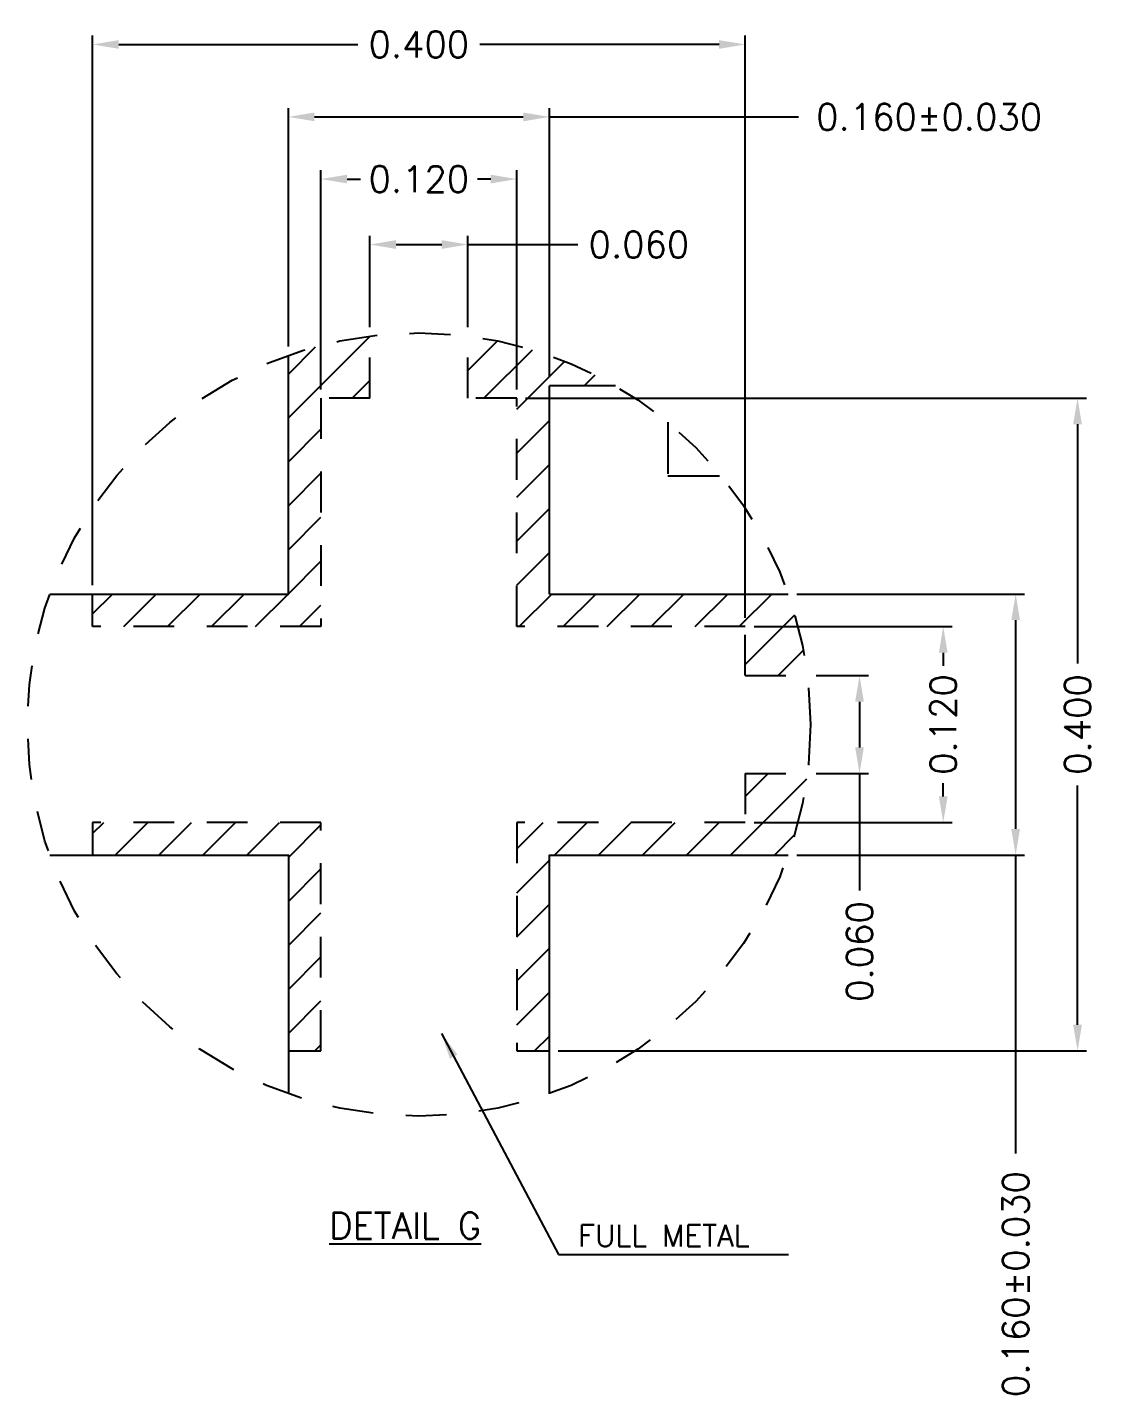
# Model space of a CAD drawing. Header units: millimetres. Extents: x 395.77 to 405.72, y 139.52 to 146.71.
# Drawn here: x 402.448 to 405.719, y 142.401 to 146.587 of the extents above; entities that cross this region are included whole.
import ezdxf

# ---------------------------------------------------------------- set-up
doc = ezdxf.new("R2010")
doc.units = ezdxf.units.MM
doc.header["$LTSCALE"] = 0.5
doc.header["$PDMODE"] = 98
doc.linetypes.add('HIDDEN', pattern=[0.375, 0.25, -0.125])
doc.linetypes.add('PHANTOM2', pattern=[31.75, 15.875, -3.175, 3.175, -3.175, 3.175, -3.175])
for name, color, linetype in [('1D', 4, 'Continuous'), ('BTM', 7, 'HIDDEN'), ('HEB', 4, 'Continuous'), ('PKG', 1, 'PHANTOM2')]:
    doc.layers.add(name, color=color, linetype=linetype)
doc.styles.add('SIMPLEX', font='simplex.shx', dxfattribs={"bigfont": 'AllInOneBig.shx'})
doc.dimstyles.new('SHEET2', dxfattribs={"dimtxt": 0.08, "dimasz": 0.08, "dimexe": 0.027, "dimexo": 0.027, "dimgap": 0.027, "dimtad": 1, "dimdec": 3, "dimlfac": 0.8, "dimrnd": 0.0005, "dimzin": 1, "dimtxsty": 'SIMPLEX', "dimcen": 0.1905, "dimclrd": 256, "dimclre": 256, "dimclrt": 256, "dimazin": 3, "dimtp": 0.03, "dimtm": 0.05, "dimtfac": 0.8, "dimtdec": 3, "dimtmove": 0, "dimatfit": 3, "dimfxl": 0.05, "dimtzin": 4, "dimlwd": -1, "dimlwe": -1})

# ---------------------------------------------------------------- blocks, each defined once
blk = doc.blocks.new('*D163')
at = {"ltscale": 0.1, "transparency": 16777216}
for p, q in [((402.6479, 144.8781), (402.6479, 146.5619)), ((402.7279, 146.5349), (403.4609, 146.5349)), ((404.5679, 146.5349), (403.8349, 146.5349)), ((404.6479, 144.7781), (404.6479, 146.5619))]:
    blk.add_line(p, q, dxfattribs=at)
for points in [[(402.7279, 146.5482), (402.7279, 146.5216), (402.6479, 146.5349)], [(404.5679, 146.5482), (404.5679, 146.5216), (404.6479, 146.5349)]]:
    blk.add_solid(points, dxfattribs=at)
at = {"layer": 'Defpoints', "color": 0, "ltscale": 0.1, "transparency": 16777216}
for p in [(402.6479, 146.5349), (402.6479, 144.8511), (404.6479, 144.7511)]:
    blk.add_point(p, dxfattribs=at)
at = {"ltscale": 0.1, "transparency": 16777216, "insert": (403.6479, 146.5349), "char_height": 0.08, "attachment_point": 5, "style": 'SIMPLEX'}
blk.add_mtext('\\A1;0.400', dxfattribs=at)
blk = doc.blocks.new('*D164')
at = {"ltscale": 0.1, "transparency": 16777216}
for p, q in [((403.2479, 145.6095), (403.2479, 146.3399)), ((404.0479, 145.5156), (404.0479, 146.3399)), ((403.3279, 146.3129), (403.9679, 146.3129)), ((404.0479, 146.3129), (404.8113, 146.3129))]:
    blk.add_line(p, q, dxfattribs=at)
for points in [[(403.3279, 146.3263), (403.3279, 146.2996), (403.2479, 146.3129)], [(403.9679, 146.3263), (403.9679, 146.2996), (404.0479, 146.3129)]]:
    blk.add_solid(points, dxfattribs=at)
at = {"layer": 'Defpoints', "color": 0, "ltscale": 0.1, "transparency": 16777216}
for p in [(404.0479, 146.3129), (403.2479, 145.5825), (404.0479, 145.4886)]:
    blk.add_point(p, dxfattribs=at)
at = {"ltscale": 0.1, "transparency": 16777216, "insert": (405.2117, 146.3129), "char_height": 0.08, "attachment_point": 5, "style": 'SIMPLEX'}
blk.add_mtext('\\A1;0.160%%P0.030', dxfattribs=at)
blk = doc.blocks.new('*D165')
at = {"ltscale": 0.1, "transparency": 16777216}
for p, q in [((403.3479, 145.4781), (403.3479, 146.1495)), ((403.4279, 146.1225), (403.4685, 146.1225)), ((403.8679, 146.1225), (403.8273, 146.1225)), ((403.9479, 145.4781), (403.9479, 146.1495))]:
    blk.add_line(p, q, dxfattribs=at)
for points in [[(403.4279, 146.1358), (403.4279, 146.1091), (403.3479, 146.1225)], [(403.8679, 146.1358), (403.8679, 146.1091), (403.9479, 146.1225)]]:
    blk.add_solid(points, dxfattribs=at)
at = {"layer": 'Defpoints', "color": 0, "ltscale": 0.1, "transparency": 16777216}
for p in [(403.9479, 146.1225), (403.3479, 145.4511), (403.9479, 145.4511)]:
    blk.add_point(p, dxfattribs=at)
at = {"ltscale": 0.1, "transparency": 16777216, "insert": (403.6479, 146.1225), "char_height": 0.08, "attachment_point": 5, "style": 'SIMPLEX'}
blk.add_mtext('\\A1;0.120', dxfattribs=at)
blk = doc.blocks.new('*D166')
at = {"ltscale": 0.1, "transparency": 16777216}
for p, q in [((403.4979, 145.6687), (403.4979, 145.9489)), ((403.7979, 145.6687), (403.7979, 145.9489)), ((403.5779, 145.9219), (403.7179, 145.9219)), ((403.7979, 145.9219), (404.1354, 145.9219))]:
    blk.add_line(p, q, dxfattribs=at)
for points in [[(403.5779, 145.9352), (403.5779, 145.9085), (403.4979, 145.9219)], [(403.7179, 145.9352), (403.7179, 145.9085), (403.7979, 145.9219)]]:
    blk.add_solid(points, dxfattribs=at)
at = {"layer": 'Defpoints', "color": 0, "ltscale": 0.1, "transparency": 16777216}
for p in [(403.7979, 145.9219), (403.4979, 145.6417), (403.7979, 145.6417)]:
    blk.add_point(p, dxfattribs=at)
at = {"ltscale": 0.1, "transparency": 16777216, "insert": (404.3224, 145.9219), "char_height": 0.08, "attachment_point": 5, "style": 'SIMPLEX'}
blk.add_mtext('\\A1;0.060', dxfattribs=at)
blk = doc.blocks.new('*D168')
at = {"ltscale": 0.1, "transparency": 16777216}
for p, q in [((403.9749, 145.4511), (405.6934, 145.4511)), ((405.6664, 145.3711), (405.6664, 144.6381)), ((405.6664, 143.5311), (405.6664, 144.2641)), ((404.0749, 143.4511), (405.6934, 143.4511))]:
    blk.add_line(p, q, dxfattribs=at)
for points in [[(405.6531, 145.3711), (405.6798, 145.3711), (405.6664, 145.4511)], [(405.6531, 143.5311), (405.6798, 143.5311), (405.6664, 143.4511)]]:
    blk.add_solid(points, dxfattribs=at)
at = {"layer": 'Defpoints', "color": 0, "ltscale": 0.1, "transparency": 16777216}
for p in [(403.9479, 145.4511), (404.0479, 143.4511), (405.6664, 143.4511)]:
    blk.add_point(p, dxfattribs=at)
at = {"ltscale": 0.1, "transparency": 16777216, "insert": (405.6664, 144.4511), "char_height": 0.08, "attachment_point": 5, "rotation": 90, "style": 'SIMPLEX'}
blk.add_mtext('\\A1;0.400', dxfattribs=at)
blk = doc.blocks.new('*D169')
at = {"ltscale": 0.1, "transparency": 16777216}
for p, q in [((404.8063, 144.8511), (405.5037, 144.8511)), ((405.4767, 144.7711), (405.4767, 144.1311)), ((404.8063, 144.0511), (405.5037, 144.0511)), ((405.4767, 144.0511), (405.4767, 143.1372))]:
    blk.add_line(p, q, dxfattribs=at)
for points in [[(405.4634, 144.7711), (405.4901, 144.7711), (405.4767, 144.8511)], [(405.4634, 144.1311), (405.4901, 144.1311), (405.4767, 144.0511)]]:
    blk.add_solid(points, dxfattribs=at)
at = {"layer": 'Defpoints', "color": 0, "ltscale": 0.1, "transparency": 16777216}
for p in [(404.7793, 144.8511), (404.7793, 144.0511), (405.4767, 144.0511)]:
    blk.add_point(p, dxfattribs=at)
at = {"ltscale": 0.1, "transparency": 16777216, "insert": (405.4767, 142.7369), "char_height": 0.08, "attachment_point": 5, "rotation": 90, "style": 'SIMPLEX'}
blk.add_mtext('\\A1;0.160%%P0.030', dxfattribs=at)
blk = doc.blocks.new('*D167')
at = {"ltscale": 0.1, "transparency": 16777216}
for p, q in [((404.6749, 144.7511), (405.2818, 144.7511)), ((405.2548, 144.6711), (405.2548, 144.6305)), ((405.2548, 144.2311), (405.2548, 144.2717)), ((404.6749, 144.1511), (405.2818, 144.1511))]:
    blk.add_line(p, q, dxfattribs=at)
for points in [[(405.2415, 144.6711), (405.2682, 144.6711), (405.2548, 144.7511)], [(405.2415, 144.2311), (405.2682, 144.2311), (405.2548, 144.1511)]]:
    blk.add_solid(points, dxfattribs=at)
at = {"layer": 'Defpoints', "color": 0, "ltscale": 0.1, "transparency": 16777216}
for p in [(404.6479, 144.7511), (404.6479, 144.1511), (405.2548, 144.1511)]:
    blk.add_point(p, dxfattribs=at)
at = {"ltscale": 0.1, "transparency": 16777216, "insert": (405.2548, 144.4511), "char_height": 0.08, "attachment_point": 5, "rotation": 90, "style": 'SIMPLEX'}
blk.add_mtext('\\A1;0.120', dxfattribs=at)
blk = doc.blocks.new('*D170')
at = {"ltscale": 0.1, "transparency": 16777216}
for p, q in [((404.8655, 144.6011), (405.0253, 144.6011)), ((404.9983, 144.5211), (404.9983, 144.3811)), ((404.8655, 144.3011), (405.0253, 144.3011)), ((404.9983, 144.3011), (404.9983, 143.9426))]:
    blk.add_line(p, q, dxfattribs=at)
for points in [[(404.9849, 144.5211), (405.0116, 144.5211), (404.9983, 144.6011)], [(404.9849, 144.3811), (405.0116, 144.3811), (404.9983, 144.3011)]]:
    blk.add_solid(points, dxfattribs=at)
at = {"layer": 'Defpoints', "color": 0, "ltscale": 0.1, "transparency": 16777216}
for p in [(404.8385, 144.6011), (404.8385, 144.3011), (404.9983, 144.3011)]:
    blk.add_point(p, dxfattribs=at)
at = {"ltscale": 0.1, "transparency": 16777216, "insert": (404.9983, 143.7556), "char_height": 0.08, "attachment_point": 5, "rotation": 90, "style": 'SIMPLEX'}
blk.add_mtext('\\A1;0.060', dxfattribs=at)

msp = doc.modelspace()

# ---------------------------------------------------------------- hatches: boundary and pattern name
at = {"layer": 'HEB', "ltscale": 0.1}
h = msp.add_hatch(dxfattribs=at)
h.set_pattern_fill('ANSI31', color=256, scale=0.03)
h.set_pattern_definition([(45, (390.43227, 154.39686), (-0.0673519, 0.0673519), [])])
h.paths.add_polyline_path([(403.3479, 144.7511), (403.3479, 145.4511), (403.4979, 145.4511), (403.4979, 145.6417, 0.053679), (403.2479, 145.5825), (403.2479, 144.8511), (402.6479, 144.8511), (402.6479, 144.7511)])
h.paths.add_polyline_path([(404.6479, 144.7511), (404.6479, 144.6011), (404.8385, 144.6011, 0.053679), (404.7793, 144.8511), (404.0479, 144.8511), (404.0479, 145.4886), (404.2509, 145.4886, 0.100625), (403.7979, 145.6417), (403.7979, 145.4511), (403.9479, 145.4511), (403.9479, 144.7511)])
h.paths.add_polyline_path([(404.7793, 144.0511, 0.053679), (404.8385, 144.3011), (404.6479, 144.3011), (404.6479, 144.1511), (403.9479, 144.1511), (403.9479, 143.4511), (404.0479, 143.4511), (404.0479, 144.0511)])
h.paths.add_polyline_path([(402.6479, 144.1511), (402.6479, 144.0511), (403.2479, 144.0511), (403.2479, 143.4511), (403.3479, 143.4511), (403.3479, 144.1511)])

# ---------------------------------------------------------------- linework, layer by layer
at = {"ltscale": 0.1}
for p, q in [((404.2509, 145.4886), (404.0479, 145.4886)), ((404.0479, 144.8511), (404.0479, 145.4886)), ((404.0479, 144.8511), (404.7793, 144.8511))]:
    msp.add_line(p, q, dxfattribs=at)
at = {"ltscale": 0.02}
for points in [[(402.5166, 144.8511), (403.2479, 144.8511), (403.2479, 145.5825)], [(402.5166, 144.0511), (403.2479, 144.0511), (403.2479, 143.3198)], [(404.0479, 143.3198), (404.0479, 144.0511), (404.7793, 144.0511)]]:
    msp.add_lwpolyline(points, dxfattribs=at)
at = {"layer": '1D', "linetype": 'HIDDEN'}
msp.add_circle((403.6479, 144.4511), 1.2, dxfattribs=at)
at = {"layer": 'BTM'}
for p, q in [((403.4979, 145.4511), (403.4979, 145.6417)), ((403.7979, 145.4511), (403.7979, 145.6417)), ((404.6479, 144.6011), (404.8385, 144.6011)), ((404.6479, 144.3011), (404.8385, 144.3011))]:
    msp.add_line(p, q, dxfattribs=at)
for points in [[(403.4979, 145.4511), (403.3479, 145.4511), (403.3479, 144.7511), (402.6479, 144.7511), (402.6479, 144.8511)], [(404.6479, 144.6011), (404.6479, 144.7511), (403.9479, 144.7511), (403.9479, 145.4511), (403.7979, 145.4511)], [(404.6479, 144.3011), (404.6479, 144.1511), (403.9479, 144.1511), (403.9479, 143.4511), (404.0479, 143.4511)], [(403.2479, 143.4511), (403.3479, 143.4511), (403.3479, 144.1511), (402.6479, 144.1511), (402.6479, 144.0511)]]:
    msp.add_lwpolyline(points, dxfattribs=at)
at = {"layer": 'PKG', "color": 1, "ltscale": 0.02}
msp.add_lwpolyline([(404.4104, 145.3777), (404.4104, 145.2136), (404.5745, 145.2136)], dxfattribs=at)

# ---------------------------------------------------------------- texts
at = {"layer": '1D', "ltscale": 0.1, "insert": (403.3728, 142.9558), "char_height": 0.08, "width": 0.781911, "attachment_point": 1, "style": 'SIMPLEX'}
msp.add_mtext('{\\LDETAIL G}', dxfattribs=at)
at = {"layer": 'HEB', "color": 0, "ltscale": 0.1, "insert": (404.1362, 142.9184), "char_height": 0.06667, "width": 0.621944, "attachment_point": 1, "style": 'SIMPLEX'}
msp.add_mtext('FULL METAL', dxfattribs=at)

# ---------------------------------------------------------------- dimensions: what is measured, and where the dimension line sits
at = {"ltscale": 0.1}
for base, p1, p2, text, picture, middle in [((402.6479, 146.5349), (404.6479, 144.7511), (402.6479, 144.8511), '0.400', '*D163', (403.6479, 146.5349)), ((403.9479, 146.1225), (403.3479, 145.4511), (403.9479, 145.4511), '0.120', '*D165', (403.6479, 146.1225))]:
    dim = msp.add_linear_dim(base=base, p1=p1, p2=p2, text=text, dimstyle='SHEET2', dxfattribs=at)
    dim.commit()
    dim.dimension.update_dxf_attribs({"geometry": picture, "text_midpoint": middle})
for base, p1, p2, text, picture, middle in [((404.0479, 146.3129), (403.2479, 145.5825), (404.0479, 145.4886), '0.160%%P0.030', '*D164', (405.2117, 146.3129)), ((403.7979, 145.9219), (403.4979, 145.6417), (403.7979, 145.6417), '0.060', '*D166', (404.3224, 145.9219))]:
    dim = msp.add_linear_dim(base=base, p1=p1, p2=p2, text=text, dimstyle='SHEET2', dxfattribs=at)
    dim.commit()
    dim.dimension.update_dxf_attribs({"geometry": picture, "text_midpoint": middle, "dimtype": 160})
for base, p1, p2, text, picture, middle in [((405.6664, 143.4511), (403.9479, 145.4511), (404.0479, 143.4511), '0.400', '*D168', (405.6664, 144.4511)), ((405.2548, 144.1511), (404.6479, 144.7511), (404.6479, 144.1511), '0.120', '*D167', (405.2548, 144.4511))]:
    dim = msp.add_linear_dim(base=base, p1=p1, p2=p2, angle=90, text=text, dimstyle='SHEET2', dxfattribs=at)
    dim.commit()
    dim.dimension.update_dxf_attribs({"geometry": picture, "text_midpoint": middle})
for base, p1, p2, text, picture, middle in [((405.4767, 144.0511), (404.7793, 144.8511), (404.7793, 144.0511), '0.160%%P0.030', '*D169', (405.4767, 142.7369)), ((404.9983, 144.3011), (404.8385, 144.6011), (404.8385, 144.3011), '0.060', '*D170', (404.9983, 143.7556))]:
    dim = msp.add_linear_dim(base=base, p1=p1, p2=p2, angle=90, text=text, dimstyle='SHEET2', dxfattribs=at)
    dim.commit()
    dim.dimension.update_dxf_attribs({"geometry": picture, "text_midpoint": middle, "dimtype": 160})

# ---------------------------------------------------------------- leaders
msp.add_leader([(403.7171, 143.5042), (404.076, 142.8278), (404.7803, 142.8278)], dimstyle='SHEET2', dxfattribs=at)

doc.saveas('drawing.dxf')
